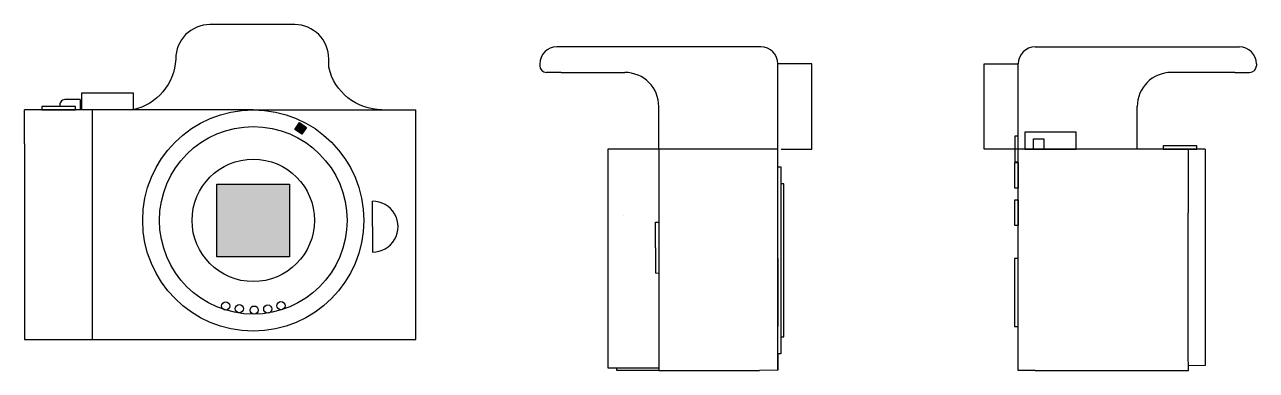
# Model space of a CAD drawing. Header units: millimetres. Extents: x 0.6 to 33.7, y 1.5 to 10.4.
# Drawn here: x 5.429 to 9.049, y 2.092 to 3.107 of the extents above; entities that cross this region are included whole.
import ezdxf

# ---------------------------------------------------------------- set-up
doc = ezdxf.new("R2010")
doc.units = ezdxf.units.MM
doc.header["$MEASUREMENT"] = 0
for name, color, linetype in [('butoane', 222, 'Continuous'), ('buton blitz', 80, 'Continuous'), ('camera', 11, 'Continuous'), ('CPU', 50, 'Continuous'), ('detalii cameră', 13, 'Continuous'), ('ECRAN DIGITAL', 143, 'Continuous'), ('obiectiv', 255, 'Continuous'), ('SELECTOR DE MODURI', 223, 'Continuous'), ('SELECTOR MULTIPLU', 200, 'Continuous')]:
    doc.layers.add(name, color=color, linetype=linetype)

msp = doc.modelspace()

# ---------------------------------------------------------------- hatches: boundary and pattern name
at = {"layer": 'camera'}
h = msp.add_hatch(color=0, dxfattribs=at)
h.dxf.hatch_style = 1
h.paths.add_polyline_path([(6.2236, 2.7995), (6.2445, 2.7849), (6.2584, 2.805), (6.2375, 2.8195)])
h = msp.add_hatch(color=0, dxfattribs=at)
h.dxf.hatch_style = 1
h.paths.add_polyline_path([(6.2078, 2.6389), (5.9944, 2.6389), (5.9944, 2.4255), (6.2078, 2.4255)])

# ---------------------------------------------------------------- linework, layer by layer
at = {"layer": 'butoane'}
for p, q in [((6.4516, 2.5137), (6.4516, 2.5887)), ((6.4516, 2.5137), (6.4516, 2.4387)), ((7.283, 2.4518), (7.283, 2.3768))]:
    msp.add_line(p, q, dxfattribs=at)
for points in [[(8.3491, 2.7791), (8.3391, 2.7791), (8.3391, 2.7041), (8.3491, 2.7041)], [(8.3491, 2.7019), (8.3491, 2.6269), (8.3391, 2.6269), (8.3391, 2.7019)], [(8.3491, 2.5923), (8.3491, 2.5173), (8.3391, 2.5173), (8.3391, 2.5923)]]:
    msp.add_lwpolyline(points, close=True, dxfattribs=at)
for points in [[(7.1889, 2.5454), (7.1889, 2.5453)], [(7.283, 2.4518), (7.283, 2.5268)], [(7.283, 2.5268), (7.293, 2.5268)], [(7.293, 2.5267), (7.293, 2.3764), (7.283, 2.3768)]]:
    msp.add_lwpolyline(points, dxfattribs=at)
msp.add_arc((6.4516, 2.5137), 0.0749, 269.9592, 90.0408, dxfattribs=at)
at = {"layer": 'buton blitz'}
for points in [[(5.5786, 2.8571), (5.5786, 2.8671), (5.4798, 2.8671), (5.4798, 2.8571)], [(8.8741, 2.7416), (8.8741, 2.7516), (8.7753, 2.7516), (8.7753, 2.7416)]]:
    msp.add_lwpolyline(points, close=True, dxfattribs=at)
at = {"layer": 'camera'}
for p, q in [((7.593, 3.0416), (6.993, 3.0416)), ((8.3991, 3.0416), (8.9991, 3.0416)), ((6.943, 2.9916), (6.943, 2.9866)), ((9.0491, 2.9916), (9.0491, 2.9866)), ((7.006, 2.9666), (6.963, 2.9666)), ((7.006, 2.9666), (7.193, 2.9666)), ((8.9862, 2.9666), (8.7991, 2.9666)), ((8.9862, 2.9666), (9.0291, 2.9666)), ((7.293, 2.7416), (7.293, 2.8666)), ((8.6991, 2.7416), (8.6991, 2.8666)), ((5.4292, 2.7571), (5.4292, 2.8571)), ((6.4792, 2.8571), (6.5792, 2.8571)), ((7.643, 2.7416), (7.143, 2.7416)), ((7.143, 2.7416), (7.143, 2.0992)), ((8.8491, 2.7416), (8.3491, 2.7416)), ((8.8991, 2.7416), (8.8491, 2.7416)), ((8.8491, 2.7416), (8.8491, 2.5548)), ((8.8991, 2.7416), (8.8991, 2.1054)), ((8.8491, 2.1416), (8.8491, 2.5548)), ((7.143, 2.2666), (7.143, 2.2666)), ((7.643, 2.0917), (7.643, 2.22)), ((8.3491, 2.0916), (8.3491, 2.2199)), ((7.293, 2.1616), (7.293, 2.0916)), ((8.8991, 2.1054), (8.8497, 2.1047)), ((7.143, 2.0992), (7.293, 2.0992)), ((8.3991, 2.0916), (8.7991, 2.0916))]:
    msp.add_line(p, q, dxfattribs=at)
for points in [[(6.4792, 2.8571), (6.4792, 2.8571, -0.351002), (6.3231, 2.9821), (6.3231, 3.0071, 0.414214), (6.2231, 3.1071), (5.9731, 3.1071, 0.414214), (5.8731, 3.0071), (5.8731, 3.0055, -0.33748), (5.7483, 2.8571), (5.4292, 2.8571)], [(6.4792, 2.8571), (6.4792, 2.8571, -0.351002), (6.3231, 2.9821), (6.3231, 3.0071, 0.414214), (6.2231, 3.1071), (5.9731, 3.1071, 0.414214), (5.8731, 3.0071), (5.8731, 3.0055, -0.33748), (5.7483, 2.8571), (5.5292, 2.8571)], [(7.643, 2.1397, 0.009499), (7.643, 2.1416), (7.643, 2.9916)], [(6.579, 2.1821, -0.007721), (6.5792, 2.2821), (6.5792, 2.7317)]]:
    msp.add_lwpolyline(points, format="xyb", dxfattribs=at)
for points in [[(7.653, 2.7416), (7.743, 2.7416), (7.743, 2.9916), (7.643, 2.9916)], [(8.3491, 2.7416), (8.2491, 2.7416), (8.2491, 2.9916), (8.3491, 2.9916)], [(8.3491, 2.1416), (8.3491, 2.9916)], [(6.5792, 2.3324), (6.5792, 2.8571)], [(5.4292, 2.7571), (5.4292, 2.2891)], [(5.4292, 2.7571), (5.4292, 2.1821)], [(5.4292, 2.7571), (5.4292, 2.2891)], [(7.293, 2.7416), (7.293, 2.1616)], [(5.4292, 2.1821), (6.3711, 2.1821)], [(5.5558, 2.1821), (6.4459, 2.1821)], [(6.4459, 2.1821), (6.579, 2.1821)], [(7.643, 2.1397), (7.643, 2.0917), (7.5893, 2.0916)], [(8.3991, 2.0916), (8.3491, 2.0916), (8.3491, 2.1416)], [(8.7991, 2.0916), (8.8499, 2.0916), (8.8491, 2.1416)], [(7.293, 2.0916), (7.1699, 2.0916), (7.1699, 2.0992)], [(7.293, 2.0916), (7.5893, 2.0916)]]:
    msp.add_lwpolyline(points, dxfattribs=at)
msp.add_lwpolyline([(7.643, 2.6897), (7.6515, 2.6897), (7.6515, 2.1397), (7.643, 2.1397)], close=True, dxfattribs=at)
at = {"layer": 'camera', "color": 0}
msp.add_lwpolyline([(5.9944, 2.6389), (6.2078, 2.6389), (6.2078, 2.4255), (5.9944, 2.4255)], close=True, dxfattribs=at)
at = {"layer": 'camera'}
for centre, radius, start, end in [((6.993, 2.9916), 0.05, 90, 180), ((7.593, 2.9916), 0.05, 0, 90), ((8.3991, 2.9916), 0.05, 90, 180), ((8.9991, 2.9916), 0.05, 0, 90), ((6.963, 2.9866), 0.02, 180, 270), ((9.0291, 2.9866), 0.02, 270, 0), ((7.193, 2.8666), 0.1, 0, 90), ((8.7991, 2.8666), 0.1, 90, 180)]:
    msp.add_arc(centre, radius, start, end, dxfattribs=at)
at = {"layer": 'CPU'}
for centre in [(6.0199, 2.2808), (6.0601, 2.2726), (6.1437, 2.2719), (6.1825, 2.2814), (6.1038, 2.2686)]:
    msp.add_circle(centre, 0.012, dxfattribs=at)
at = {"layer": 'detalii cameră'}
for p, q in [((5.6281, 2.8571), (5.6281, 2.1821)), ((6.1011, 2.8571), (5.7483, 2.8571)), ((6.1011, 2.8571), (6.4792, 2.8571))]:
    msp.add_line(p, q, dxfattribs=at)
at = {"layer": 'ECRAN DIGITAL'}
msp.add_lwpolyline([(7.6606, 2.6397), (7.6515, 2.6397), (7.6515, 2.1897), (7.6606, 2.1897)], close=True, dxfattribs=at)
at = {"layer": 'obiectiv'}
msp.add_lwpolyline([(6.2574, 2.8053), (6.2434, 2.7853), (6.2234, 2.7993), (6.2373, 2.8193)], close=True, dxfattribs=at)
for centre, radius in [((6.1011, 2.5321), 0.325), ((6.1011, 2.5322), 0.2756), ((6.1011, 2.5322), 0.1799)]:
    msp.add_circle(centre, radius, dxfattribs=at)
at = {"layer": 'SELECTOR DE MODURI'}
for q in [(5.5477, 2.8871), (5.5927, 2.8571)]:
    msp.add_line((5.5927, 2.8871), q, dxfattribs=at)
msp.add_lwpolyline([(5.5977, 2.8571), (5.5977, 2.9071), (5.7483, 2.9071), (5.7483, 2.8571), (5.5977, 2.8571)], dxfattribs=at)
for points in [[(8.3685, 2.7416), (8.5191, 2.7416), (8.5191, 2.7916), (8.3685, 2.7916)], [(8.3946, 2.7716), (8.4246, 2.7716), (8.4246, 2.7416), (8.3946, 2.7416)]]:
    msp.add_lwpolyline(points, close=True, dxfattribs=at)
msp.add_arc((5.5477, 2.8721), 0.015, 90, 199.4712, dxfattribs=at)
at = {"layer": 'SELECTOR MULTIPLU'}
msp.add_lwpolyline([(7.643, 2.42), (7.643, 2.42), (7.643, 2.22), (7.643, 2.22)], close=True, dxfattribs=at)
msp.add_lwpolyline([(8.3491, 2.42), (8.338, 2.42), (8.338, 2.2205), (8.3491, 2.2205)], dxfattribs=at)

doc.saveas('drawing.dxf')
